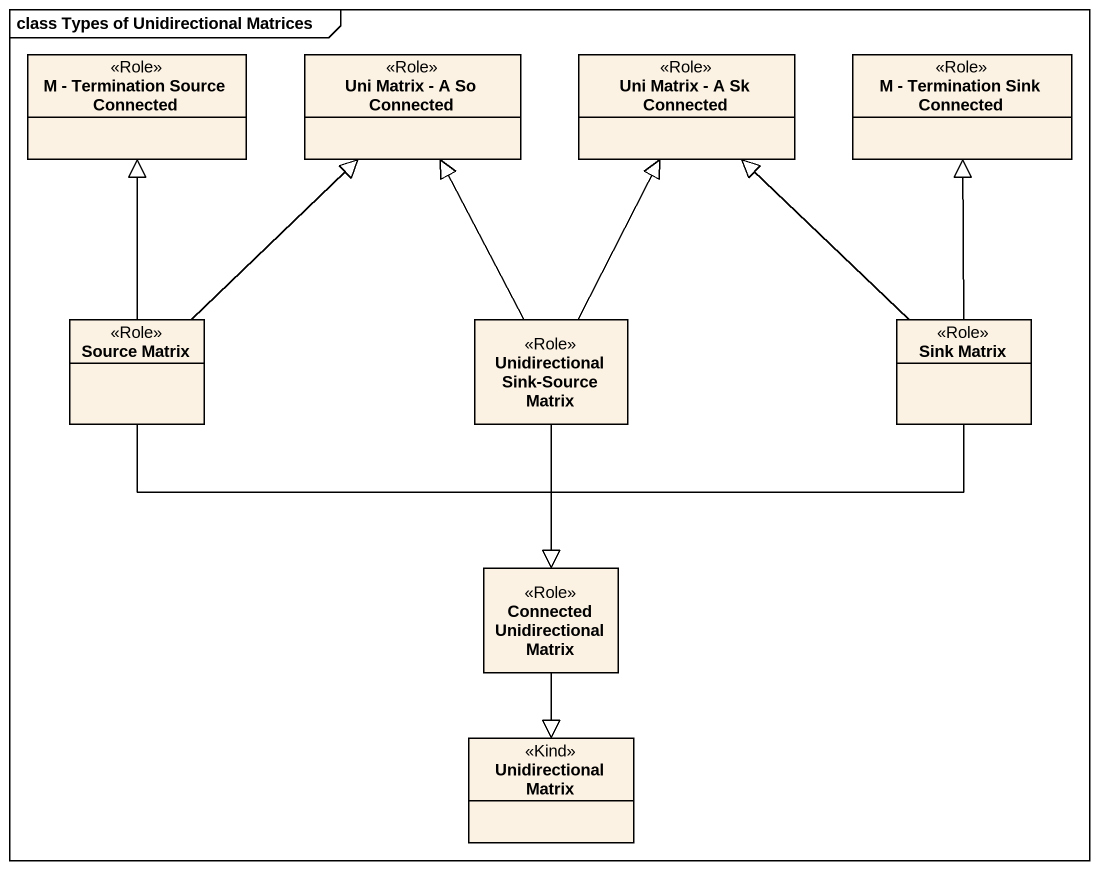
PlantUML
@startuml
mainframe class Types of Unidirectional Matrices
hide circle
hide empty members
class "M - Termination Source Connected" as M_Termination_Source <<Role>>
class "Uni Matrix - A So Connected" as Uni_Matrix_A_So_Connected <<Role>>
class "Uni Matrix - A Sk Connected" as Uni_Matrix_A_Sk_Connected <<Role>>
class "M - Termination Sink Connected" as M_Termination_Sink_Connected <<Role>>
class "Source Matrix" as Source_Matrix <<Role>>
class "Unidirectional Sink-Source Matrix" as Unidirectional_Sink_Source <<Role>>
class "Sink Matrix" as Sink_Matrix <<Role>>
class "Connected Unidirectional Matrix" as Connected_Unidirectional <<Role>>
class "Unidirectional Matrix" as Unidirectional_Matrix <<Kind>>
Source_Matrix -up-|> M_Termination_Source
Source_Matrix -up-|> Uni_Matrix_A_So_Connected
Source_Matrix --|> Connected_Unidirectional
Unidirectional_Sink_Source -up-|> Uni_Matrix_A_So_Connected
Unidirectional_Sink_Source -up-|> Uni_Matrix_A_Sk_Connected
Unidirectional_Sink_Source --|> Connected_Unidirectional
Sink_Matrix -up-|> Uni_Matrix_A_Sk_Connected
Sink_Matrix -up-|> M_Termination_Sink_Connected
Sink_Matrix --|> Connected_Unidirectional
Connected_Unidirectional --|> Unidirectional_Matrix
@enduml
